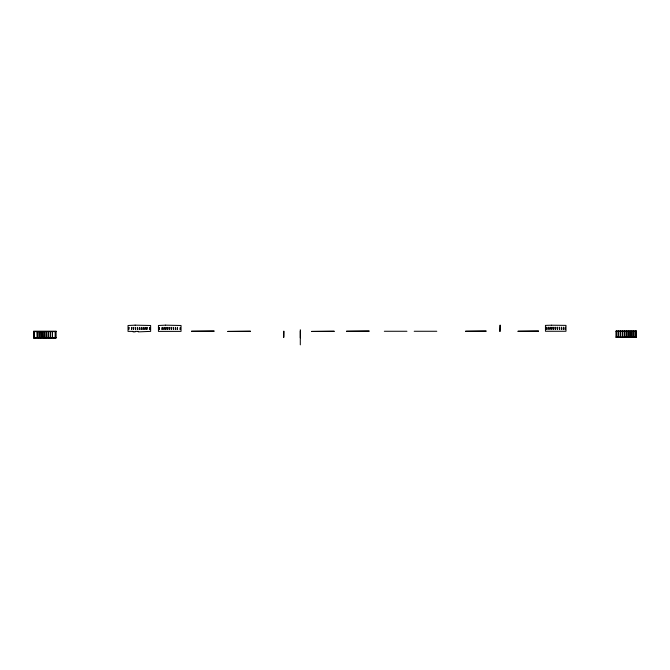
<?xml version="1.0" encoding="UTF-8"?>
<svg xmlns="http://www.w3.org/2000/svg" width="670" height="670" viewBox="0 0 670 670"><rect width="100%" height="100%" fill="white"/><g stroke="black" fill="none" stroke-linecap="round" stroke-linejoin="round"><path stroke-width="1" d="M44.882 337.479L44.714 331.6M283.661 337.32L283.829 331.097L283.829 337.32M300.302 331.097L300.302 337.814M384.329 331.265L406.933 331.265M414.194 331.265L436.79 331.265M615.973 331.265L636.5 331.265M33.5 331.432L56.104 331.432M33.5 331.6L56.104 331.6M615.973 337.152L636.5 337.152M33.5 337.479L56.104 337.479M33.5 337.647L56.104 337.647M33.5 337.814L56.104 337.814M635.805 331.097L635.805 337.32M635.637 331.097L635.637 337.32M633.912 331.097L633.912 337.32M633.745 331.097L633.745 337.32M632.011 331.097L632.011 337.32M631.844 331.097L631.844 337.32M630.118 331.097L630.118 337.32M629.951 331.097L629.951 337.32M628.217 331.097L628.217 337.32M628.05 331.097L628.05 337.32M626.324 331.097L626.324 337.32M626.157 331.097L626.157 337.32M624.423 331.097L624.423 337.32M624.256 331.097L624.256 337.32M622.522 331.097L622.522 337.32M622.363 331.097L622.363 337.32M620.629 331.097L620.629 337.32M620.462 331.097L620.462 337.32M618.728 331.097L618.728 337.32M618.561 331.097L618.561 337.32M616.836 331.097L616.836 337.32M616.668 331.097L616.668 337.32M300.302 329.741L300.302 344.841M55.409 331.6L55.409 337.981M55.241 331.6L55.241 337.981M54.203 337.479L54.203 337.981M52.478 331.6L52.478 337.479L52.31 331.6M51.062 337.479L51.062 337.981M50.577 331.6L50.577 337.479L50.409 331.6M48.994 337.479L48.985 337.981M48.675 331.6L48.675 337.479L48.516 331.6M46.783 331.6L46.783 337.479L46.615 331.6M45.836 337.479L45.836 337.981M44.882 331.6L44.798 337.647M43.759 337.479L43.759 337.981M42.989 331.6L42.989 337.479L42.821 331.6M41.088 331.6L41.088 337.479L40.92 331.6M40.619 337.479L40.619 337.981M39.195 331.6L39.195 337.479L39.028 331.6M38.542 337.479L38.542 337.981M37.294 331.6L37.294 337.479L37.126 331.6M35.401 337.479L35.401 337.981M34.363 331.6L34.363 337.981M34.195 331.6L34.195 337.981M135.156 325.159L128.037 325.494L128.037 331.382L133.079 331.382L133.079 331.876L135.156 331.876L135.156 331.382L138.296 331.382L138.296 331.876L150.633 331.382L150.633 325.494L135.156 325.159M165.557 325.159L158.438 325.494L158.438 331.382L181.042 331.382L181.042 325.494L165.557 325.159M500.113 325.21L499.946 331.432L500.113 325.21M551.536 325.21L545.455 325.377L545.455 331.265L565.982 331.265L565.982 325.377L551.536 325.21M546.318 327.278L546.15 329.355L546.318 327.278M548.211 327.278L548.043 329.355L548.211 327.278M550.112 327.278L549.944 329.355L550.112 327.278M552.005 327.278L551.846 329.355L552.005 327.278M553.906 327.278L553.738 329.355L553.906 327.278M555.807 327.278L555.639 329.355L555.807 327.278M557.7 327.278L557.532 329.355L557.7 327.278M559.601 327.278L559.433 329.355L559.601 327.278M561.494 327.278L561.326 329.355L561.494 327.278M563.395 327.278L563.227 329.355L563.395 327.278M565.287 327.278L565.12 329.355L565.287 327.278M128.891 327.404L128.724 329.481L128.891 327.404M131.831 327.404L131.663 329.481L131.831 327.404M133.724 327.404L133.556 329.481L133.724 327.404M135.625 327.404L135.457 329.481L135.625 327.404M137.517 327.404L137.358 329.481L137.517 327.404M139.419 327.404L139.251 329.481L139.419 327.404M141.311 327.404L141.152 329.481L141.311 327.404M143.213 327.404L143.045 329.481L143.213 327.404M145.114 327.404L144.946 329.481L145.114 327.404M147.006 327.404L146.839 329.481L147.006 327.404M149.946 327.404L149.779 329.481L149.946 327.404M159.292 327.404L159.125 329.481L159.292 327.404M162.232 327.404L162.065 329.481L162.232 327.404M164.125 327.404L163.966 329.481L164.125 327.404M166.026 327.404L165.858 329.481L166.026 327.404M167.927 327.404L167.76 329.481L167.927 327.404M169.82 327.404L169.652 329.481L169.82 327.404M171.721 327.404L171.554 329.481L171.721 327.404M173.614 327.404L173.446 329.481L173.614 327.404M175.515 327.404L175.347 329.481L175.515 327.404M177.408 327.404L177.24 329.481L177.408 327.404M180.347 327.404L180.18 329.481L180.347 327.404M214.09 331.097L191.486 331.265L214.09 331.097M369.111 331.097L346.507 331.265L369.111 331.097M486.102 331.097L465.575 331.265L486.102 331.097M538.529 331.097L518.01 331.265L538.529 331.097M636.5 331.097L615.973 331.097L615.973 337.32L636.5 337.32L636.5 331.097M56.104 331.265L33.5 331.265L33.5 337.981L56.104 337.981L56.104 331.265M250.463 331.265L227.859 331.432L250.463 331.265M334.179 331.265L311.575 331.432L334.179 331.265"/></g></svg>
